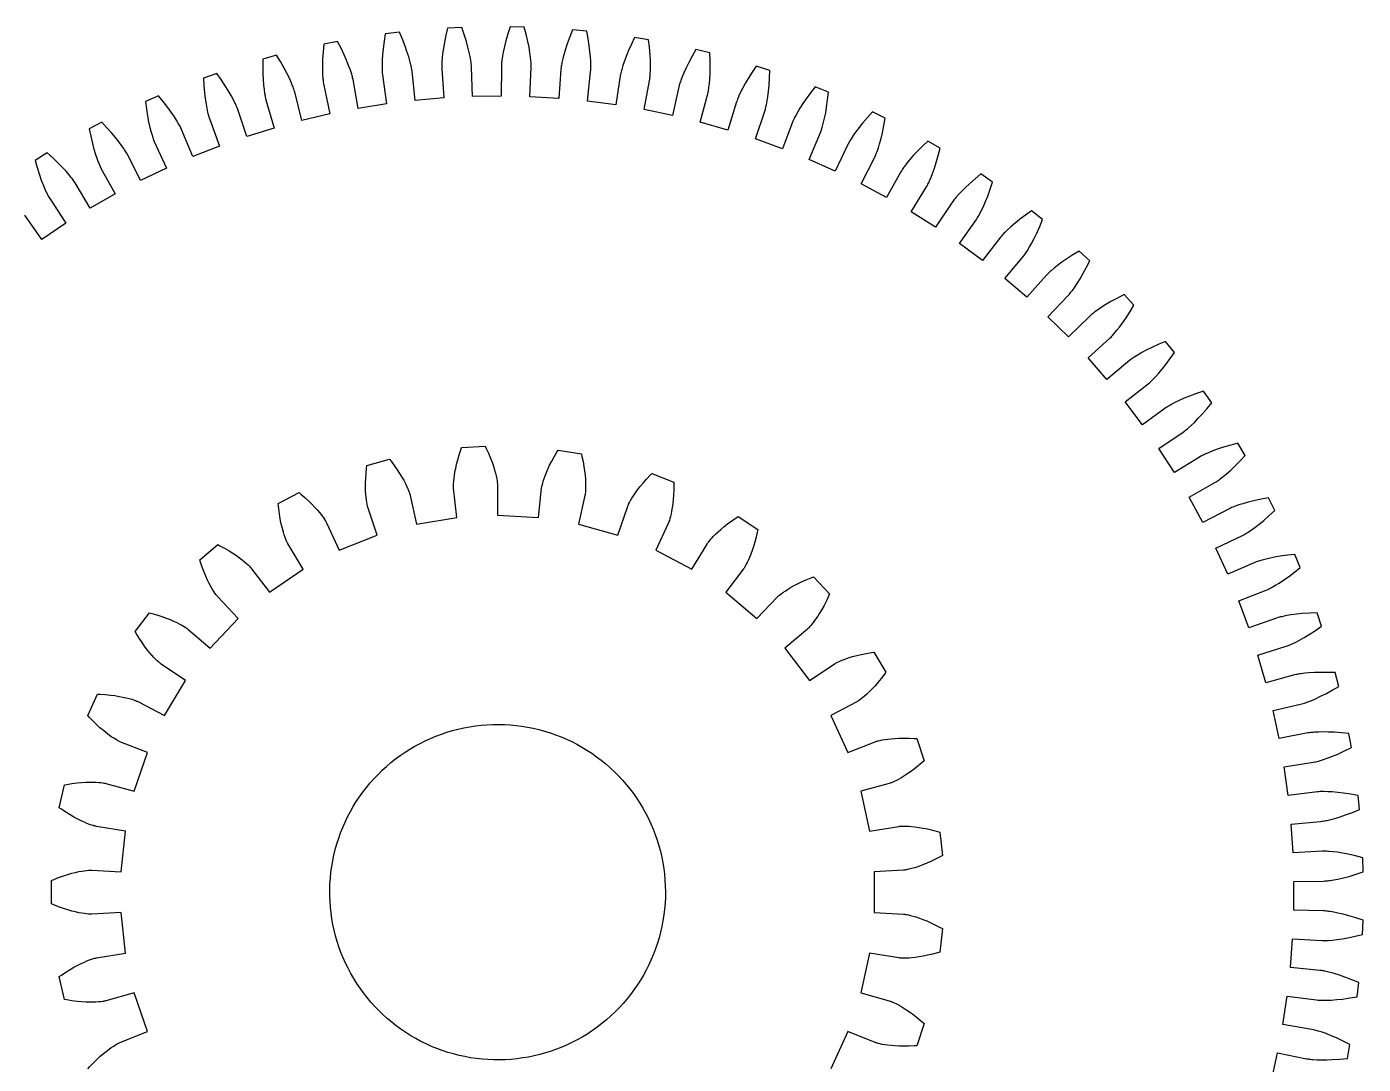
# Model space of a CAD drawing. Header units: millimetres. Extents: x 3737.6 to 3818.4, y 1219.1 to 1299.3.
# Drawn here: x 3770.64 to 3818.43, y 1243.87 to 1280.98 of the extents above; entities that cross this region are included whole.
import ezdxf

# ---------------------------------------------------------------- set-up
doc = ezdxf.new("R2010")
doc.units = ezdxf.units.MM
doc.header["$MEASUREMENT"] = 0
for name, color, linetype, true_color in [('Laser$LaserCut1', 1, 'Continuous', 0xff0000), ('Laser$LaserCut2', 3, 'Continuous', 0x00ff00), ('Laser$LaserEngrave', 4, 'Continuous', 0x00ffff)]:
    doc.layers.add(name, color=color, linetype=linetype, true_color=true_color)

msp = doc.modelspace()

# ---------------------------------------------------------------- linework, layer by layer
at = {"layer": 'Laser$LaserCut1'}
for points in [[(3783.464, 1280.719), (3783.422, 1280.455), (3783.387, 1280.191), (3783.367, 1279.988), (3783.354, 1279.784), (3783.349, 1279.639), (3783.348, 1279.493), (3783.349, 1279.449), (3783.351, 1279.406), (3783.353, 1279.362), (3783.356, 1279.319), (3783.361, 1279.261)], [(3783.968, 1280.78), (3783.464, 1280.719)], [(3784.42, 1279.39), (3784.411, 1279.448), (3784.404, 1279.491), (3784.395, 1279.534), (3784.386, 1279.576), (3784.376, 1279.619), (3784.341, 1279.76), (3784.301, 1279.9), (3784.238, 1280.095), (3784.17, 1280.287), (3784.073, 1280.535), (3783.968, 1280.78)], [(3785.689, 1280.928), (3785.628, 1280.669), (3785.575, 1280.408), (3785.54, 1280.207), (3785.512, 1280.004), (3785.497, 1279.86), (3785.486, 1279.714), (3785.482, 1279.627), (3785.481, 1279.583), (3785.48, 1279.54), (3785.482, 1279.481)], [(3786.197, 1280.953), (3785.689, 1280.928)], [(3786.547, 1279.534), (3786.542, 1279.592), (3786.538, 1279.636), (3786.533, 1279.679), (3786.527, 1279.722), (3786.52, 1279.766), (3786.494, 1279.909), (3786.465, 1280.052), (3786.417, 1280.25), (3786.363, 1280.447), (3786.284, 1280.701), (3786.197, 1280.953)], [(3787.924, 1280.977), (3787.844, 1280.722), (3787.772, 1280.466), (3787.723, 1280.268), (3787.681, 1280.068), (3787.655, 1279.925), (3787.633, 1279.781), (3787.628, 1279.737), (3787.623, 1279.694), (3787.619, 1279.65), (3787.616, 1279.607), (3787.613, 1279.549)], [(3788.432, 1280.965), (3787.924, 1280.977)], [(3788.679, 1279.524), (3788.679, 1279.583), (3788.677, 1279.626), (3788.675, 1279.67), (3788.672, 1279.714), (3788.669, 1279.757), (3788.654, 1279.902), (3788.634, 1280.047), (3788.601, 1280.248), (3788.561, 1280.448), (3788.501, 1280.707), (3788.432, 1280.965)], [(3790.157, 1280.864), (3790.058, 1280.616), (3789.968, 1280.365), (3789.905, 1280.171), (3789.848, 1279.975), (3789.812, 1279.834), (3789.78, 1279.692), (3789.771, 1279.649), (3789.764, 1279.606), (3789.756, 1279.563), (3789.75, 1279.52), (3789.743, 1279.462)], [(3790.662, 1280.816), (3790.157, 1280.864)], [(3790.804, 1279.361), (3790.808, 1279.419), (3790.81, 1279.463), (3790.811, 1279.506), (3790.812, 1279.55), (3790.811, 1279.594), (3790.807, 1279.739), (3790.798, 1279.885), (3790.779, 1280.088), (3790.753, 1280.29), (3790.712, 1280.554), (3790.662, 1280.816)], [(3792.375, 1280.59), (3792.259, 1280.35), (3792.151, 1280.106), (3792.074, 1279.917), (3792.003, 1279.726), (3791.957, 1279.588), (3791.915, 1279.448), (3791.903, 1279.406), (3791.892, 1279.364), (3791.882, 1279.321), (3791.872, 1279.279), (3791.861, 1279.222)], [(3792.876, 1280.506), (3792.375, 1280.59)], [(3781.26, 1280.349), (3781.236, 1280.083), (3781.221, 1279.817), (3781.216, 1279.613), (3781.217, 1279.409), (3781.223, 1279.264), (3781.233, 1279.118), (3781.237, 1279.075), (3781.241, 1279.031), (3781.246, 1278.988), (3781.253, 1278.945), (3781.262, 1278.887)], [(3781.758, 1280.447), (3781.26, 1280.349)], [(3782.309, 1279.093), (3782.296, 1279.15), (3782.285, 1279.192), (3782.274, 1279.234), (3782.262, 1279.276), (3782.249, 1279.318), (3782.203, 1279.456), (3782.153, 1279.593), (3782.077, 1279.783), (3781.995, 1279.969), (3781.88, 1280.21), (3781.758, 1280.447)], [(3792.913, 1279.044), (3792.921, 1279.102), (3792.926, 1279.145), (3792.93, 1279.189), (3792.934, 1279.233), (3792.936, 1279.276), (3792.942, 1279.422), (3792.944, 1279.567), (3792.94, 1279.771), (3792.929, 1279.975), (3792.907, 1280.241), (3792.876, 1280.506)], [(3794.568, 1280.157), (3794.435, 1279.926), (3794.31, 1279.691), (3794.219, 1279.508), (3794.135, 1279.322), (3794.079, 1279.188), (3794.027, 1279.051), (3794.012, 1279.01), (3793.998, 1278.969), (3793.985, 1278.927), (3793.972, 1278.885), (3793.957, 1278.829)], [(3795.062, 1280.037), (3794.568, 1280.157)], [(3779.088, 1279.821), (3779.083, 1279.555), (3779.087, 1279.288), (3779.097, 1279.084), (3779.113, 1278.881), (3779.129, 1278.736), (3779.149, 1278.592), (3779.164, 1278.506), (3779.173, 1278.463), (3779.182, 1278.42), (3779.196, 1278.364)], [(3779.578, 1279.955), (3779.088, 1279.821)], [(3780.224, 1278.644), (3780.208, 1278.7), (3780.194, 1278.741), (3780.18, 1278.783), (3780.164, 1278.824), (3780.149, 1278.864), (3780.093, 1278.999), (3780.033, 1279.132), (3779.944, 1279.315), (3779.848, 1279.496), (3779.717, 1279.727), (3779.578, 1279.955)], [(3794.993, 1278.577), (3795.005, 1278.633), (3795.013, 1278.676), (3795.02, 1278.719), (3795.027, 1278.763), (3795.033, 1278.806), (3795.049, 1278.951), (3795.061, 1279.096), (3795.072, 1279.3), (3795.076, 1279.504), (3795.073, 1279.77), (3795.062, 1280.037)], [(3777.439, 1279.307), (3776.959, 1279.138)], [(3776.959, 1279.138), (3776.974, 1278.872), (3776.998, 1278.606), (3777.022, 1278.404), (3777.053, 1278.202), (3777.079, 1278.059), (3777.11, 1277.917), (3777.12, 1277.874), (3777.131, 1277.832), (3777.142, 1277.789), (3777.154, 1277.748), (3777.172, 1277.692)], [(3778.178, 1278.046), (3778.157, 1278.101), (3778.141, 1278.141), (3778.123, 1278.181), (3778.105, 1278.221), (3778.086, 1278.26), (3778.021, 1278.391), (3777.952, 1278.519), (3777.85, 1278.695), (3777.742, 1278.868), (3777.594, 1279.09), (3777.439, 1279.307)], [(3783.361, 1279.261), (3783.508, 1278.218)], [(3784.529, 1278.343), (3784.42, 1279.39)], [(3785.482, 1279.481), (3785.553, 1278.431)], [(3786.58, 1278.482), (3786.547, 1279.534)], [(3787.613, 1279.549), (3787.608, 1278.496)], [(3788.636, 1278.473), (3788.679, 1279.524)], [(3789.743, 1279.462), (3789.662, 1278.412)], [(3790.686, 1278.315), (3790.804, 1279.361)], [(3791.861, 1279.222), (3791.705, 1278.181)], [(3796.724, 1279.567), (3796.575, 1279.346), (3796.433, 1279.12), (3796.329, 1278.944), (3796.232, 1278.765), (3796.166, 1278.635), (3796.104, 1278.503), (3796.087, 1278.463), (3796.07, 1278.423), (3796.053, 1278.382), (3796.038, 1278.342), (3796.018, 1278.287)], [(3797.208, 1279.411), (3796.724, 1279.567)], [(3797.033, 1277.96), (3797.05, 1278.016), (3797.061, 1278.058), (3797.071, 1278.1), (3797.081, 1278.143), (3797.09, 1278.186), (3797.117, 1278.329), (3797.139, 1278.473), (3797.165, 1278.675), (3797.183, 1278.878), (3797.2, 1279.145), (3797.208, 1279.411)], [(3781.262, 1278.887), (3781.484, 1277.858)], [(3782.493, 1278.056), (3782.309, 1279.093)], [(3792.719, 1278.01), (3792.913, 1279.044)], [(3793.957, 1278.829), (3793.726, 1277.802)], [(3798.832, 1278.823), (3798.667, 1278.613), (3798.509, 1278.398), (3798.393, 1278.23), (3798.283, 1278.059), (3798.208, 1277.934), (3798.137, 1277.806), (3798.116, 1277.768), (3798.096, 1277.729), (3798.077, 1277.69), (3798.059, 1277.65), (3798.036, 1277.597)], [(3799.303, 1278.632), (3798.832, 1278.823)], [(3775.352, 1278.506), (3774.886, 1278.303)], [(3774.886, 1278.303), (3774.92, 1278.039), (3774.962, 1277.776), (3775.001, 1277.575), (3775.046, 1277.377), (3775.083, 1277.236), (3775.124, 1277.096), (3775.137, 1277.054), (3775.151, 1277.013), (3775.166, 1276.971), (3775.181, 1276.93), (3775.203, 1276.876)], [(3776.18, 1277.302), (3776.156, 1277.355), (3776.136, 1277.394), (3776.116, 1277.433), (3776.095, 1277.471), (3776.073, 1277.509), (3775.999, 1277.634), (3775.921, 1277.757), (3775.806, 1277.926), (3775.686, 1278.091), (3775.522, 1278.301), (3775.352, 1278.506)], [(3779.196, 1278.364), (3779.491, 1277.353)], [(3780.483, 1277.624), (3780.224, 1278.644)], [(3783.508, 1278.218), (3782.493, 1278.056)], [(3785.553, 1278.431), (3784.529, 1278.343)], [(3787.608, 1278.496), (3786.58, 1278.482)], [(3789.662, 1278.412), (3788.636, 1278.473)], [(3791.705, 1278.181), (3790.686, 1278.315)], [(3794.725, 1277.558), (3794.993, 1278.577)], [(3796.018, 1278.287), (3795.714, 1277.279)], [(3799.024, 1277.197), (3799.045, 1277.252), (3799.059, 1277.293), (3799.072, 1277.335), (3799.085, 1277.377), (3799.097, 1277.419), (3799.134, 1277.56), (3799.167, 1277.702), (3799.207, 1277.902), (3799.24, 1278.103), (3799.276, 1278.367), (3799.303, 1278.632)], [(3778.51, 1277.047), (3778.178, 1278.046)], [(3781.484, 1277.858), (3780.483, 1277.624)], [(3793.726, 1277.802), (3792.719, 1278.01)], [(3796.693, 1276.964), (3797.033, 1277.96)], [(3800.88, 1277.928), (3800.701, 1277.731), (3800.528, 1277.528), (3800.4, 1277.369), (3800.278, 1277.206), (3800.194, 1277.087), (3800.114, 1276.965), (3800.091, 1276.928), (3800.068, 1276.891), (3800.046, 1276.853), (3800.025, 1276.815), (3799.998, 1276.763)], [(3801.336, 1277.705), (3800.88, 1277.928)], [(3800.955, 1276.293), (3800.979, 1276.346), (3800.997, 1276.387), (3801.013, 1276.427), (3801.029, 1276.468), (3801.044, 1276.509), (3801.091, 1276.647), (3801.134, 1276.786), (3801.188, 1276.983), (3801.236, 1277.181), (3801.29, 1277.442), (3801.336, 1277.705)], [(3773.328, 1277.557), (3772.878, 1277.321)], [(3772.878, 1277.321), (3772.931, 1277.06), (3772.992, 1276.8), (3773.046, 1276.603), (3773.105, 1276.408), (3773.152, 1276.27), (3773.203, 1276.134), (3773.219, 1276.093), (3773.236, 1276.053), (3773.253, 1276.013), (3773.271, 1275.973), (3773.297, 1275.921)], [(3774.241, 1276.416), (3774.213, 1276.467), (3774.191, 1276.504), (3774.168, 1276.541), (3774.144, 1276.578), (3774.12, 1276.615), (3774.036, 1276.734), (3773.95, 1276.851), (3773.823, 1277.011), (3773.691, 1277.167), (3773.513, 1277.365), (3773.328, 1277.557)], [(3776.583, 1276.329), (3776.18, 1277.302)], [(3777.172, 1277.692), (3777.54, 1276.706)], [(3779.491, 1277.353), (3778.51, 1277.047)], [(3795.714, 1277.279), (3794.725, 1277.558)], [(3798.036, 1277.597), (3797.659, 1276.614)], [(3775.203, 1276.876), (3775.64, 1275.919)], [(3797.659, 1276.614), (3796.693, 1276.964)], [(3798.613, 1276.229), (3799.024, 1277.197)], [(3799.998, 1276.763), (3799.551, 1275.81)], [(3802.859, 1276.888), (3802.666, 1276.705), (3802.478, 1276.515), (3802.34, 1276.365), (3802.206, 1276.211), (3802.114, 1276.098), (3802.025, 1275.983), (3801.999, 1275.948), (3801.974, 1275.912), (3801.949, 1275.876), (3801.925, 1275.839), (3801.895, 1275.79)], [(3803.298, 1276.632), (3802.859, 1276.888)], [(3771.378, 1276.464), (3770.946, 1276.196)], [(3772.371, 1275.392), (3772.339, 1275.441), (3772.315, 1275.476), (3772.289, 1275.512), (3772.263, 1275.547), (3772.236, 1275.581), (3772.144, 1275.695), (3772.049, 1275.805), (3771.911, 1275.955), (3771.768, 1276.101), (3771.576, 1276.286), (3771.378, 1276.464)], [(3774.713, 1275.475), (3774.241, 1276.416)], [(3777.54, 1276.706), (3776.583, 1276.329)], [(3800.475, 1275.357), (3800.955, 1276.293)], [(3802.816, 1275.252), (3802.844, 1275.303), (3802.864, 1275.342), (3802.883, 1275.382), (3802.902, 1275.421), (3802.919, 1275.461), (3802.976, 1275.595), (3803.029, 1275.731), (3803.098, 1275.923), (3803.16, 1276.117), (3803.233, 1276.374), (3803.298, 1276.632)], [(3770.946, 1276.196), (3771.018, 1275.94), (3771.098, 1275.685), (3771.165, 1275.493), (3771.239, 1275.302), (3771.295, 1275.168), (3771.356, 1275.036), (3771.375, 1274.996), (3771.394, 1274.957), (3771.415, 1274.918), (3771.436, 1274.88), (3771.465, 1274.83)], [(3773.297, 1275.921), (3773.803, 1274.997)], [(3775.64, 1275.919), (3774.713, 1275.475)], [(3799.551, 1275.81), (3798.613, 1276.229)], [(3772.91, 1274.487), (3772.371, 1275.392)], [(3801.381, 1274.871), (3800.475, 1275.357)], [(3801.895, 1275.79), (3801.381, 1274.871)], [(3804.757, 1275.709), (3804.551, 1275.539), (3804.351, 1275.363), (3804.202, 1275.224), (3804.057, 1275.08), (3803.957, 1274.974), (3803.86, 1274.866), (3803.832, 1274.832), (3803.804, 1274.799), (3803.777, 1274.764), (3803.75, 1274.73), (3803.716, 1274.682)], [(3804.596, 1274.08), (3804.628, 1274.129), (3804.651, 1274.166), (3804.673, 1274.204), (3804.694, 1274.242), (3804.715, 1274.28), (3804.781, 1274.41), (3804.844, 1274.542), (3804.926, 1274.728), (3805.002, 1274.918), (3805.093, 1275.168), (3805.176, 1275.421)], [(3805.176, 1275.421), (3804.757, 1275.709)], [(3773.803, 1274.997), (3772.91, 1274.487)], [(3802.269, 1274.353), (3802.816, 1275.252)], [(3771.465, 1274.83), (3772.036, 1273.945)], [(3803.716, 1274.682), (3803.137, 1273.803)], [(3806.566, 1274.395), (3806.348, 1274.241), (3806.135, 1274.08), (3805.977, 1273.952), (3805.822, 1273.819), (3805.715, 1273.72), (3805.61, 1273.619), (3805.58, 1273.587), (3805.549, 1273.556), (3805.52, 1273.524), (3805.491, 1273.491), (3805.453, 1273.446)], [(3806.963, 1274.078), (3806.566, 1274.395)], [(3771.183, 1273.372), (3770.58, 1274.236)], [(3772.036, 1273.945), (3771.183, 1273.372)], [(3803.137, 1273.803), (3802.269, 1274.353)], [(3803.986, 1273.222), (3804.596, 1274.08)], [(3806.287, 1272.782), (3806.323, 1272.828), (3806.348, 1272.864), (3806.373, 1272.9), (3806.397, 1272.937), (3806.42, 1272.973), (3806.496, 1273.098), (3806.568, 1273.225), (3806.663, 1273.405), (3806.752, 1273.588), (3806.862, 1273.832), (3806.963, 1274.078)], [(3805.453, 1273.446), (3804.813, 1272.611)], [(3804.813, 1272.611), (3803.986, 1273.222)], [(3808.274, 1272.954), (3808.046, 1272.816), (3807.823, 1272.671), (3807.655, 1272.555), (3807.491, 1272.433), (3807.377, 1272.343), (3807.266, 1272.249), (3807.233, 1272.22), (3807.2, 1272.19), (3807.169, 1272.161), (3807.137, 1272.13), (3807.097, 1272.088)], [(3808.648, 1272.609), (3808.274, 1272.954)], [(3805.617, 1271.971), (3806.287, 1272.782)], [(3807.881, 1271.365), (3807.919, 1271.409), (3807.947, 1271.443), (3807.974, 1271.477), (3808.001, 1271.512), (3808.027, 1271.547), (3808.111, 1271.665), (3808.192, 1271.787), (3808.3, 1271.96), (3808.403, 1272.136), (3808.529, 1272.371), (3808.648, 1272.609)], [(3806.397, 1271.301), (3805.617, 1271.971)], [(3807.097, 1272.088), (3806.397, 1271.301)], [(3807.153, 1270.604), (3807.881, 1271.365)], [(3809.875, 1271.393), (3809.637, 1271.272), (3809.404, 1271.144), (3809.228, 1271.04), (3809.056, 1270.93), (3808.936, 1270.848), (3808.818, 1270.763), (3808.783, 1270.737), (3808.749, 1270.71), (3808.715, 1270.682), (3808.681, 1270.654), (3808.638, 1270.615)], [(3809.367, 1269.838), (3809.409, 1269.878), (3809.439, 1269.91), (3809.469, 1269.942), (3809.498, 1269.975), (3809.526, 1270.008), (3809.619, 1270.12), (3809.709, 1270.235), (3809.829, 1270.4), (3809.944, 1270.569), (3810.087, 1270.794), (3810.223, 1271.023)], [(3810.223, 1271.023), (3809.875, 1271.393)], [(3807.883, 1269.881), (3807.153, 1270.604)], [(3808.638, 1270.615), (3807.883, 1269.881)], [(3808.587, 1269.131), (3809.367, 1269.838)], [(3811.359, 1269.722), (3811.113, 1269.618), (3810.871, 1269.507), (3810.688, 1269.416), (3810.509, 1269.319), (3810.383, 1269.246), (3810.259, 1269.169), (3810.222, 1269.145), (3810.186, 1269.121), (3810.15, 1269.096), (3810.115, 1269.07), (3810.068, 1269.034)], [(3811.679, 1269.327), (3811.359, 1269.722)], [(3809.263, 1268.357), (3808.587, 1269.131)], [(3810.74, 1268.206), (3810.784, 1268.244), (3810.817, 1268.273), (3810.849, 1268.303), (3810.88, 1268.334), (3810.911, 1268.365), (3811.012, 1268.47), (3811.109, 1268.578), (3811.241, 1268.734), (3811.368, 1268.894), (3811.527, 1269.108), (3811.679, 1269.327)], [(3810.068, 1269.034), (3809.263, 1268.357)], [(3809.911, 1267.558), (3810.74, 1268.206)], [(3812.718, 1267.947), (3812.465, 1267.861), (3812.216, 1267.768), (3812.027, 1267.69), (3811.841, 1267.607), (3811.71, 1267.543), (3811.581, 1267.475), (3811.543, 1267.454), (3811.505, 1267.432), (3811.467, 1267.41), (3811.43, 1267.387), (3811.381, 1267.355)], [(3813.009, 1267.53), (3812.718, 1267.947)], [(3810.529, 1266.737), (3809.911, 1267.558)], [(3811.381, 1267.355), (3810.529, 1266.737)], [(3811.992, 1266.48), (3812.039, 1266.515), (3812.073, 1266.542), (3812.107, 1266.569), (3812.14, 1266.597), (3812.173, 1266.626), (3812.282, 1266.724), (3812.387, 1266.825), (3812.529, 1266.971), (3812.667, 1267.121), (3812.841, 1267.323), (3813.009, 1267.53)], [(3811.118, 1265.894), (3811.992, 1266.48)], [(3811.675, 1265.03), (3811.118, 1265.894)], [(3813.945, 1266.079), (3813.687, 1266.012), (3813.432, 1265.936), (3813.238, 1265.873), (3813.046, 1265.803), (3812.911, 1265.749), (3812.777, 1265.691), (3812.738, 1265.672), (3812.698, 1265.653), (3812.659, 1265.634), (3812.621, 1265.613), (3812.57, 1265.585)], [(3814.205, 1265.642), (3813.945, 1266.079)], [(3812.57, 1265.585), (3811.675, 1265.03)], [(3813.115, 1264.669), (3813.165, 1264.7), (3813.201, 1264.724), (3813.237, 1264.749), (3813.272, 1264.775), (3813.307, 1264.801), (3813.422, 1264.89), (3813.534, 1264.984), (3813.687, 1265.119), (3813.835, 1265.259), (3814.023, 1265.448), (3814.205, 1265.642)], [(3812.201, 1264.146), (3813.115, 1264.669)], [(3812.695, 1263.245), (3812.201, 1264.146)], [(3815.035, 1264.127), (3814.773, 1264.079), (3814.512, 1264.022), (3814.314, 1263.973), (3814.118, 1263.917), (3813.979, 1263.873), (3813.842, 1263.824), (3813.801, 1263.809), (3813.76, 1263.793), (3813.72, 1263.776), (3813.68, 1263.758), (3813.627, 1263.734)], [(3815.263, 1263.673), (3815.035, 1264.127)], [(3813.627, 1263.734), (3812.695, 1263.245)], [(3814.105, 1262.781), (3814.157, 1262.808), (3814.195, 1262.83), (3814.232, 1262.852), (3814.269, 1262.875), (3814.306, 1262.898), (3814.427, 1262.98), (3814.546, 1263.064), (3814.708, 1263.188), (3814.866, 1263.317), (3815.067, 1263.492), (3815.263, 1263.673)], [(3813.156, 1262.326), (3814.105, 1262.781)], [(3813.583, 1261.391), (3813.156, 1262.326)], [(3815.981, 1262.102), (3815.716, 1262.073), (3815.452, 1262.035), (3815.251, 1262), (3815.051, 1261.958), (3814.91, 1261.924), (3814.769, 1261.886), (3814.727, 1261.873), (3814.685, 1261.86), (3814.644, 1261.846), (3814.603, 1261.832), (3814.548, 1261.811)], [(3816.175, 1261.633), (3815.981, 1262.102)], [(3814.548, 1261.811), (3813.583, 1261.391)], [(3814.956, 1260.826), (3815.01, 1260.849), (3815.049, 1260.868), (3815.088, 1260.888), (3815.127, 1260.908), (3815.165, 1260.929), (3815.292, 1261.001), (3815.416, 1261.077), (3815.587, 1261.189), (3815.754, 1261.306), (3815.967, 1261.466), (3816.175, 1261.633)], [(3813.977, 1260.441), (3814.956, 1260.826)], [(3814.335, 1259.477), (3813.977, 1260.441)], [(3815.328, 1259.827), (3814.335, 1259.477)], [(3816.778, 1260.014), (3816.512, 1260.004), (3816.246, 1259.985), (3816.043, 1259.965), (3815.841, 1259.937), (3815.697, 1259.914), (3815.554, 1259.886), (3815.511, 1259.876), (3815.469, 1259.866), (3815.426, 1259.855), (3815.384, 1259.844), (3815.328, 1259.827)], [(3816.938, 1259.532), (3816.778, 1260.014)], [(3815.664, 1258.815), (3815.719, 1258.835), (3815.76, 1258.851), (3815.8, 1258.867), (3815.84, 1258.885), (3815.88, 1258.903), (3816.012, 1258.966), (3816.141, 1259.032), (3816.319, 1259.132), (3816.494, 1259.236), (3816.718, 1259.381), (3816.938, 1259.532)], [(3814.659, 1258.501), (3815.664, 1258.815)], [(3814.948, 1257.515), (3814.659, 1258.501)], [(3815.963, 1257.792), (3814.948, 1257.515)], [(3817.423, 1257.874), (3817.156, 1257.883), (3816.89, 1257.883), (3816.686, 1257.877), (3816.482, 1257.865), (3816.337, 1257.852), (3816.192, 1257.834), (3816.149, 1257.828), (3816.106, 1257.821), (3816.063, 1257.813), (3816.02, 1257.805), (3815.963, 1257.792)], [(3817.547, 1257.381), (3817.423, 1257.874)], [(3816.225, 1256.758), (3816.281, 1256.774), (3816.323, 1256.787), (3816.365, 1256.8), (3816.406, 1256.815), (3816.447, 1256.83), (3816.582, 1256.883), (3816.716, 1256.941), (3816.901, 1257.027), (3817.083, 1257.119), (3817.317, 1257.246), (3817.547, 1257.381)], [(3815.2, 1256.518), (3816.225, 1256.758)], [(3815.417, 1255.513), (3815.2, 1256.518)], [(3817.911, 1255.692), (3817.646, 1255.721), (3817.38, 1255.741), (3817.176, 1255.749), (3816.972, 1255.752), (3816.827, 1255.749), (3816.681, 1255.742), (3816.638, 1255.738), (3816.594, 1255.735), (3816.551, 1255.73), (3816.507, 1255.725), (3816.45, 1255.716)], [(3816.45, 1255.716), (3815.417, 1255.513)], [(3818, 1255.192), (3817.911, 1255.692)], [(3816.636, 1254.666), (3816.693, 1254.678), (3816.736, 1254.688), (3816.778, 1254.698), (3816.82, 1254.71), (3816.862, 1254.722), (3817.002, 1254.765), (3817.139, 1254.813), (3817.33, 1254.885), (3817.518, 1254.964), (3817.761, 1255.074), (3818, 1255.192)], [(3815.597, 1254.501), (3816.636, 1254.666)], [(3815.74, 1253.483), (3815.597, 1254.501)], [(3816.785, 1253.611), (3815.74, 1253.483)], [(3818.241, 1253.482), (3817.978, 1253.529), (3817.715, 1253.568), (3817.512, 1253.591), (3817.309, 1253.608), (3817.163, 1253.616), (3817.018, 1253.619), (3816.974, 1253.619), (3816.93, 1253.619), (3816.887, 1253.617), (3816.843, 1253.615), (3816.785, 1253.611)], [(3818.293, 1252.976), (3818.241, 1253.482)], [(3816.895, 1252.55), (3816.953, 1252.558), (3816.996, 1252.564), (3817.039, 1252.572), (3817.082, 1252.58), (3817.125, 1252.589), (3817.267, 1252.623), (3817.408, 1252.66), (3817.603, 1252.719), (3817.796, 1252.783), (3818.046, 1252.876), (3818.293, 1252.976)], [(3815.846, 1252.46), (3816.895, 1252.55)], [(3815.916, 1251.434), (3815.846, 1252.46)], [(3816.967, 1251.486), (3815.916, 1251.434)], [(3818.41, 1251.253), (3818.152, 1251.319), (3817.892, 1251.377), (3817.691, 1251.415), (3817.49, 1251.447), (3817.345, 1251.465), (3817.2, 1251.478), (3817.157, 1251.482), (3817.113, 1251.484), (3817.069, 1251.486), (3817.026, 1251.487), (3816.967, 1251.486)], [(3818.426, 1250.745), (3818.41, 1251.253)], [(3817.001, 1250.421), (3817.059, 1250.424), (3817.103, 1250.428), (3817.146, 1250.432), (3817.19, 1250.437), (3817.233, 1250.443), (3817.377, 1250.466), (3817.52, 1250.493), (3817.719, 1250.538), (3817.917, 1250.588), (3818.173, 1250.663), (3818.426, 1250.745)], [(3815.944, 1249.379), (3815.948, 1250.407)], [(3815.948, 1250.407), (3817.001, 1250.421)], [(3816.996, 1249.355), (3815.944, 1249.379)], [(3818.418, 1249.018), (3818.166, 1249.102), (3817.91, 1249.179), (3817.713, 1249.231), (3817.514, 1249.277), (3817.371, 1249.306), (3817.228, 1249.33), (3817.185, 1249.336), (3817.141, 1249.342), (3817.098, 1249.347), (3817.054, 1249.351), (3816.996, 1249.355)], [(3818.398, 1248.51), (3818.418, 1249.018)], [(3815.823, 1247.326), (3815.902, 1248.351)], [(3815.902, 1248.351), (3816.953, 1248.289)], [(3816.953, 1248.289), (3817.011, 1248.288), (3817.055, 1248.289), (3817.098, 1248.29), (3817.142, 1248.292), (3817.186, 1248.295), (3817.331, 1248.308), (3817.476, 1248.324), (3817.677, 1248.354), (3817.878, 1248.391), (3818.139, 1248.446), (3818.398, 1248.51)], [(3816.871, 1247.226), (3815.823, 1247.326)], [(3818.265, 1246.788), (3818.019, 1246.89), (3817.77, 1246.985), (3817.577, 1247.051), (3817.382, 1247.112), (3817.242, 1247.151), (3817.1, 1247.185), (3817.058, 1247.195), (3817.015, 1247.203), (3816.972, 1247.211), (3816.929, 1247.218), (3816.871, 1247.226)], [(3818.208, 1246.283), (3818.265, 1246.788)], [(3815.554, 1245.288), (3815.707, 1246.305)], [(3815.707, 1246.305), (3816.751, 1246.167)], [(3816.751, 1246.167), (3816.809, 1246.162), (3816.852, 1246.159), (3816.896, 1246.157), (3816.94, 1246.156), (3816.984, 1246.156), (3817.129, 1246.158), (3817.275, 1246.164), (3817.478, 1246.18), (3817.681, 1246.201), (3817.945, 1246.238), (3818.208, 1246.283)], [(3816.592, 1245.113), (3815.554, 1245.288)], [(3817.951, 1244.574), (3817.713, 1244.695), (3817.472, 1244.807), (3817.284, 1244.887), (3817.094, 1244.962), (3816.957, 1245.01), (3816.818, 1245.055), (3816.776, 1245.067), (3816.734, 1245.079), (3816.692, 1245.09), (3816.65, 1245.101), (3816.592, 1245.113)], [(3815.14, 1243.274), (3815.365, 1244.277)], [(3815.365, 1244.277), (3816.396, 1244.065)], [(3817.858, 1244.075), (3817.951, 1244.574)], [(3816.396, 1244.065), (3816.454, 1244.056), (3816.497, 1244.05), (3816.541, 1244.045), (3816.584, 1244.041), (3816.628, 1244.037), (3816.773, 1244.029), (3816.919, 1244.024), (3817.123, 1244.025), (3817.327, 1244.032), (3817.593, 1244.049), (3817.858, 1244.075)]]:
    msp.add_lwpolyline(points, dxfattribs=at)
at = {"layer": 'Laser$LaserCut2'}
msp.add_lwpolyline([(3785.082, 1255.524), (3785.275, 1255.604), (3785.47, 1255.677), (3785.667, 1255.743), (3785.867, 1255.803), (3786.068, 1255.855), (3786.271, 1255.9), (3786.476, 1255.939), (3786.682, 1255.97), (3786.889, 1255.994), (3787.097, 1256.011), (3787.305, 1256.02), (3787.513, 1256.023), (3787.721, 1256.018), (3787.929, 1256.006), (3788.136, 1255.987), (3788.343, 1255.96), (3788.549, 1255.927), (3788.753, 1255.886), (3788.956, 1255.838), (3789.156, 1255.783), (3789.355, 1255.721), (3789.552, 1255.653), (3789.746, 1255.578), (3789.938, 1255.495), (3790.126, 1255.407), (3790.311, 1255.312), (3790.493, 1255.21), (3790.671, 1255.102), (3790.846, 1254.988), (3791.016, 1254.868), (3791.182, 1254.743), (3791.344, 1254.611), (3791.501, 1254.474), (3791.653, 1254.332), (3791.8, 1254.185), (3791.942, 1254.032), (3792.078, 1253.875), (3792.209, 1253.713), (3792.334, 1253.546), (3792.453, 1253.376), (3792.567, 1253.201), (3792.674, 1253.022), (3792.775, 1252.84), (3792.87, 1252.655), (3792.958, 1252.466), (3793.039, 1252.274), (3793.114, 1252.08), (3793.182, 1251.883), (3793.243, 1251.684), (3793.297, 1251.483), (3793.344, 1251.28), (3793.385, 1251.076), (3793.418, 1250.87), (3793.443, 1250.663), (3793.462, 1250.456), (3793.473, 1250.248), (3793.478, 1250.04), (3793.475, 1249.831), (3793.464, 1249.623), (3793.447, 1249.416), (3793.422, 1249.209), (3793.39, 1249.003), (3793.351, 1248.799), (3793.305, 1248.596), (3793.252, 1248.394), (3793.192, 1248.195), (3793.125, 1247.997), (3793.052, 1247.803), (3792.971, 1247.611), (3792.884, 1247.421), (3792.791, 1247.235), (3792.691, 1247.053), (3792.585, 1246.873), (3792.472, 1246.698), (3792.354, 1246.527), (3792.23, 1246.36), (3792.1, 1246.197), (3791.964, 1246.039), (3791.823, 1245.885), (3791.677, 1245.737), (3791.525, 1245.594), (3791.369, 1245.456), (3791.208, 1245.324), (3791.043, 1245.197), (3790.874, 1245.076), (3790.7, 1244.961), (3790.522, 1244.853), (3790.341, 1244.75), (3790.156, 1244.654), (3789.968, 1244.564), (3789.777, 1244.481), (3789.584, 1244.405), (3789.387, 1244.335), (3789.189, 1244.272), (3788.988, 1244.216), (3788.786, 1244.167), (3788.582, 1244.125), (3788.376, 1244.091), (3788.17, 1244.063), (3787.963, 1244.043), (3787.755, 1244.029), (3787.547, 1244.023), (3787.338, 1244.024), (3787.13, 1244.033), (3786.922, 1244.049), (3786.715, 1244.071), (3786.509, 1244.102), (3786.304, 1244.139), (3786.101, 1244.183), (3785.899, 1244.234), (3785.699, 1244.293), (3785.501, 1244.358), (3785.306, 1244.43), (3785.113, 1244.508), (3784.923, 1244.594), (3784.736, 1244.686), (3784.553, 1244.784), (3784.373, 1244.889), (3784.196, 1245), (3784.024, 1245.117), (3783.856, 1245.239), (3783.692, 1245.368), (3783.533, 1245.502), (3783.378, 1245.642), (3783.229, 1245.787), (3783.084, 1245.937), (3782.945, 1246.092), (3782.811, 1246.251), (3782.683, 1246.416), (3782.561, 1246.584), (3782.444, 1246.757), (3782.334, 1246.934), (3782.23, 1247.114), (3782.132, 1247.298), (3782.041, 1247.485), (3781.956, 1247.675), (3781.878, 1247.868), (3781.806, 1248.064), (3781.742, 1248.262), (3781.684, 1248.462), (3781.634, 1248.664), (3781.59, 1248.868), (3781.553, 1249.073), (3781.524, 1249.279), (3781.502, 1249.486), (3781.487, 1249.694), (3781.479, 1249.902), (3781.478, 1250.11), (3781.485, 1250.318), (3781.499, 1250.526), (3781.52, 1250.733), (3781.548, 1250.94), (3781.584, 1251.145), (3781.626, 1251.349), (3781.676, 1251.551), (3781.732, 1251.752), (3781.796, 1251.95), (3781.866, 1252.146), (3781.943, 1252.339), (3782.027, 1252.53), (3782.117, 1252.718), (3782.214, 1252.902), (3782.317, 1253.083), (3782.426, 1253.261), (3782.542, 1253.434), (3782.663, 1253.603), (3782.79, 1253.768), (3782.923, 1253.929), (3783.061, 1254.084), (3783.205, 1254.235), (3783.354, 1254.381), (3783.507, 1254.521), (3783.666, 1254.656), (3783.829, 1254.786), (3783.996, 1254.91), (3784.168, 1255.028), (3784.344, 1255.139), (3784.523, 1255.245), (3784.706, 1255.345), (3784.893, 1255.437), (3785.082, 1255.524)], dxfattribs=at)
at = {"layer": 'Laser$LaserEngrave'}
for points in [[(3785.906, 1264.47), (3785.905, 1264.498), (3785.904, 1264.52), (3785.903, 1264.541), (3785.903, 1264.563), (3785.904, 1264.584), (3785.906, 1264.656), (3785.911, 1264.727), (3785.921, 1264.827), (3785.934, 1264.927), (3785.954, 1265.054), (3785.979, 1265.181), (3786.014, 1265.335), (3786.053, 1265.488), (3786.106, 1265.667), (3786.164, 1265.844), (3786.193, 1265.928)], [(3786.193, 1265.928), (3787.035, 1265.974)], [(3787.035, 1265.974), (3787.073, 1265.893), (3787.15, 1265.723), (3787.222, 1265.551), (3787.278, 1265.403), (3787.329, 1265.254), (3787.367, 1265.131), (3787.401, 1265.006), (3787.425, 1264.909), (3787.445, 1264.811), (3787.458, 1264.74), (3787.468, 1264.669), (3787.473, 1264.626), (3787.475, 1264.605), (3787.476, 1264.583), (3787.478, 1264.555)], [(3789.049, 1264.47), (3789.053, 1264.498), (3789.057, 1264.519), (3789.061, 1264.54), (3789.066, 1264.561), (3789.071, 1264.582), (3789.089, 1264.652), (3789.109, 1264.72), (3789.14, 1264.816), (3789.174, 1264.91), (3789.221, 1265.03), (3789.272, 1265.149), (3789.339, 1265.292), (3789.411, 1265.432), (3789.501, 1265.596), (3789.595, 1265.756), (3789.643, 1265.832)], [(3789.643, 1265.832), (3790.474, 1265.696)], [(3782.838, 1263.794), (3782.83, 1263.822), (3782.824, 1263.842), (3782.819, 1263.863), (3782.815, 1263.884), (3782.81, 1263.905), (3782.797, 1263.976), (3782.787, 1264.047), (3782.775, 1264.147), (3782.766, 1264.247), (3782.758, 1264.375), (3782.755, 1264.504), (3782.756, 1264.662), (3782.762, 1264.82), (3782.775, 1265.006), (3782.793, 1265.191), (3782.804, 1265.28)], [(3782.804, 1265.28), (3783.616, 1265.506)], [(3783.616, 1265.506), (3783.671, 1265.435), (3783.783, 1265.286), (3783.89, 1265.133), (3783.976, 1265.001), (3784.058, 1264.866), (3784.122, 1264.754), (3784.182, 1264.64), (3784.226, 1264.549), (3784.267, 1264.458), (3784.294, 1264.392), (3784.32, 1264.325), (3784.334, 1264.284), (3784.34, 1264.263), (3784.346, 1264.243), (3784.354, 1264.215)], [(3790.474, 1265.696), (3790.495, 1265.609), (3790.533, 1265.426), (3790.566, 1265.243), (3790.589, 1265.087), (3790.607, 1264.93), (3790.617, 1264.801), (3790.624, 1264.673), (3790.626, 1264.572), (3790.625, 1264.472), (3790.622, 1264.4), (3790.617, 1264.329), (3790.612, 1264.286), (3790.61, 1264.265), (3790.607, 1264.243), (3790.602, 1264.215)], [(3792.118, 1263.794), (3792.128, 1263.821), (3792.136, 1263.841), (3792.145, 1263.86), (3792.154, 1263.88), (3792.163, 1263.899), (3792.196, 1263.963), (3792.23, 1264.026), (3792.281, 1264.113), (3792.334, 1264.198), (3792.407, 1264.305), (3792.482, 1264.409), (3792.578, 1264.534), (3792.678, 1264.656), (3792.801, 1264.797), (3792.928, 1264.933), (3792.99, 1264.997)], [(3792.99, 1264.997), (3793.773, 1264.685)], [(3786.02, 1263.423), (3785.906, 1264.47)], [(3787.478, 1264.555), (3787.478, 1263.502)], [(3788.935, 1263.423), (3789.049, 1264.47)], [(3793.773, 1264.685), (3793.775, 1264.596), (3793.773, 1264.41), (3793.766, 1264.223), (3793.754, 1264.066), (3793.738, 1263.909), (3793.721, 1263.781), (3793.7, 1263.654), (3793.68, 1263.555), (3793.658, 1263.457), (3793.639, 1263.388), (3793.619, 1263.319), (3793.605, 1263.279), (3793.598, 1263.258), (3793.59, 1263.238), (3793.579, 1263.212)], [(3779.634, 1263.919), (3780.378, 1264.314)], [(3779.986, 1262.475), (3779.972, 1262.5), (3779.962, 1262.519), (3779.953, 1262.538), (3779.944, 1262.558), (3779.935, 1262.577), (3779.907, 1262.644), (3779.881, 1262.711), (3779.848, 1262.805), (3779.818, 1262.901), (3779.783, 1263.025), (3779.752, 1263.151), (3779.719, 1263.305), (3779.691, 1263.46), (3779.664, 1263.645), (3779.642, 1263.83), (3779.634, 1263.919)], [(3780.378, 1264.314), (3780.447, 1264.257), (3780.588, 1264.135), (3780.725, 1264.008), (3780.838, 1263.898), (3780.947, 1263.784), (3781.034, 1263.688), (3781.117, 1263.59), (3781.179, 1263.511), (3781.239, 1263.43), (3781.28, 1263.371), (3781.319, 1263.311), (3781.342, 1263.275), (3781.352, 1263.256), (3781.363, 1263.237), (3781.376, 1263.212)], [(3784.354, 1264.215), (3784.58, 1263.187)], [(3790.602, 1264.215), (3790.375, 1263.187)], [(3783.174, 1262.796), (3782.838, 1263.794)], [(3784.58, 1263.187), (3786.02, 1263.423)], [(3787.478, 1263.502), (3788.935, 1263.423)], [(3791.782, 1262.796), (3792.118, 1263.794)], [(3794.97, 1262.475), (3794.985, 1262.499), (3794.998, 1262.516), (3795.01, 1262.534), (3795.023, 1262.551), (3795.037, 1262.568), (3795.082, 1262.623), (3795.129, 1262.677), (3795.197, 1262.751), (3795.268, 1262.822), (3795.361, 1262.911), (3795.458, 1262.997), (3795.578, 1263.099), (3795.702, 1263.196), (3795.852, 1263.307), (3796.006, 1263.413), (3796.081, 1263.462)], [(3796.081, 1263.462), (3796.778, 1262.989)], [(3781.376, 1263.212), (3781.818, 1262.256)], [(3790.375, 1263.187), (3791.782, 1262.796)], [(3793.579, 1263.212), (3793.137, 1262.256)], [(3796.778, 1262.989), (3796.76, 1262.902), (3796.718, 1262.72), (3796.671, 1262.54), (3796.626, 1262.388), (3796.577, 1262.238), (3796.533, 1262.117), (3796.484, 1261.997), (3796.444, 1261.905), (3796.401, 1261.815), (3796.368, 1261.751), (3796.333, 1261.688), (3796.312, 1261.651), (3796.3, 1261.633), (3796.288, 1261.615), (3796.272, 1261.592)], [(3776.83, 1261.908), (3777.472, 1262.453)], [(3777.472, 1262.453), (3777.552, 1262.412), (3777.716, 1262.324), (3777.877, 1262.23), (3778.011, 1262.146), (3778.142, 1262.058), (3778.247, 1261.983), (3778.349, 1261.905), (3778.427, 1261.842), (3778.503, 1261.776), (3778.555, 1261.727), (3778.607, 1261.677), (3778.636, 1261.646), (3778.651, 1261.63), (3778.665, 1261.614), (3778.683, 1261.592)], [(3780.528, 1261.573), (3779.986, 1262.475)], [(3781.818, 1262.256), (3783.174, 1262.796)], [(3794.427, 1261.573), (3794.97, 1262.475)], [(3793.137, 1262.256), (3794.427, 1261.573)], [(3777.484, 1260.573), (3777.465, 1260.595), (3777.452, 1260.611), (3777.438, 1260.628), (3777.425, 1260.645), (3777.412, 1260.662), (3777.371, 1260.721), (3777.332, 1260.781), (3777.279, 1260.866), (3777.229, 1260.953), (3777.168, 1261.067), (3777.111, 1261.183), (3777.046, 1261.327), (3776.985, 1261.472), (3776.918, 1261.646), (3776.857, 1261.823), (3776.83, 1261.908)], [(3778.683, 1261.592), (3779.32, 1260.754)], [(3779.32, 1260.754), (3780.528, 1261.573)], [(3796.272, 1261.592), (3795.635, 1260.754)], [(3797.471, 1260.573), (3797.492, 1260.593), (3797.508, 1260.607), (3797.524, 1260.622), (3797.54, 1260.636), (3797.557, 1260.649), (3797.613, 1260.694), (3797.671, 1260.736), (3797.753, 1260.794), (3797.837, 1260.848), (3797.948, 1260.915), (3798.06, 1260.979), (3798.2, 1261.052), (3798.342, 1261.12), (3798.512, 1261.196), (3798.685, 1261.267), (3798.769, 1261.299)], [(3798.769, 1261.299), (3799.348, 1260.687)], [(3778.208, 1259.809), (3777.484, 1260.573)], [(3795.635, 1260.754), (3796.747, 1259.809)], [(3796.747, 1259.809), (3797.471, 1260.573)], [(3799.348, 1260.687), (3799.312, 1260.605), (3799.232, 1260.437), (3799.147, 1260.271), (3799.071, 1260.132), (3798.99, 1259.997), (3798.921, 1259.888), (3798.848, 1259.781), (3798.789, 1259.7), (3798.727, 1259.621), (3798.682, 1259.566), (3798.634, 1259.512), (3798.605, 1259.48), (3798.59, 1259.465), (3798.574, 1259.45), (3798.553, 1259.431)], [(3774.524, 1259.341), (3775.034, 1260.012)], [(3775.034, 1260.012), (3775.12, 1259.989), (3775.3, 1259.938), (3775.477, 1259.881), (3775.626, 1259.828), (3775.773, 1259.77), (3775.891, 1259.719), (3776.008, 1259.665), (3776.098, 1259.62), (3776.186, 1259.572), (3776.248, 1259.535), (3776.309, 1259.497), (3776.344, 1259.473), (3776.362, 1259.461), (3776.379, 1259.448), (3776.402, 1259.431)], [(3777.204, 1258.749), (3778.208, 1259.809)], [(3775.45, 1258.178), (3775.427, 1258.195), (3775.41, 1258.208), (3775.393, 1258.222), (3775.377, 1258.236), (3775.361, 1258.25), (3775.308, 1258.298), (3775.256, 1258.348), (3775.186, 1258.42), (3775.119, 1258.495), (3775.035, 1258.593), (3774.954, 1258.694), (3774.86, 1258.82), (3774.769, 1258.949), (3774.666, 1259.105), (3774.569, 1259.264), (3774.524, 1259.341)], [(3776.402, 1259.431), (3777.204, 1258.749)], [(3798.553, 1259.431), (3797.751, 1258.749)], [(3797.751, 1258.749), (3798.634, 1257.587)], [(3799.506, 1258.178), (3799.53, 1258.193), (3799.549, 1258.204), (3799.567, 1258.214), (3799.586, 1258.224), (3799.605, 1258.234), (3799.67, 1258.265), (3799.735, 1258.295), (3799.828, 1258.333), (3799.922, 1258.368), (3800.044, 1258.41), (3800.168, 1258.447), (3800.32, 1258.489), (3800.474, 1258.525), (3800.656, 1258.563), (3800.84, 1258.594), (3800.929, 1258.608)], [(3800.929, 1258.608), (3801.363, 1257.886)], [(3776.321, 1257.587), (3775.45, 1258.178)], [(3798.634, 1257.587), (3799.506, 1258.178)], [(3801.363, 1257.886), (3801.31, 1257.814), (3801.196, 1257.666), (3801.077, 1257.522), (3800.973, 1257.404), (3800.865, 1257.289), (3800.774, 1257.197), (3800.68, 1257.109), (3800.605, 1257.042), (3800.528, 1256.978), (3800.471, 1256.934), (3800.413, 1256.892), (3800.378, 1256.867), (3800.36, 1256.856), (3800.341, 1256.844), (3800.317, 1256.83)], [(3775.569, 1256.337), (3776.321, 1257.587)], [(3772.824, 1256.338), (3773.177, 1257.103)], [(3773.177, 1257.103), (3773.267, 1257.099), (3773.453, 1257.088), (3773.639, 1257.07), (3773.795, 1257.051), (3773.951, 1257.026), (3774.078, 1257.002), (3774.204, 1256.974), (3774.301, 1256.949), (3774.397, 1256.921), (3774.466, 1256.899), (3774.533, 1256.875), (3774.573, 1256.859), (3774.593, 1256.851), (3774.613, 1256.842), (3774.639, 1256.83)], [(3774.639, 1256.83), (3775.569, 1256.337)], [(3800.317, 1256.83), (3799.387, 1256.337)], [(3773.978, 1255.402), (3773.952, 1255.413), (3773.932, 1255.423), (3773.913, 1255.432), (3773.894, 1255.443), (3773.875, 1255.453), (3773.813, 1255.489), (3773.752, 1255.526), (3773.668, 1255.582), (3773.587, 1255.64), (3773.484, 1255.718), (3773.383, 1255.799), (3773.263, 1255.902), (3773.147, 1256.008), (3773.014, 1256.138), (3772.884, 1256.273), (3772.824, 1256.338)], [(3799.387, 1256.337), (3799.999, 1255.012)], [(3774.956, 1255.012), (3773.978, 1255.402)], [(3799.999, 1255.012), (3800.977, 1255.402)], [(3800.977, 1255.402), (3801.004, 1255.411), (3801.025, 1255.418), (3801.046, 1255.424), (3801.066, 1255.43), (3801.087, 1255.435), (3801.157, 1255.452), (3801.227, 1255.466), (3801.326, 1255.484), (3801.425, 1255.498), (3801.554, 1255.512), (3801.682, 1255.522), (3801.84, 1255.53), (3801.998, 1255.533), (3802.184, 1255.53), (3802.37, 1255.522), (3802.46, 1255.515)], [(3802.46, 1255.515), (3802.729, 1254.717)], [(3774.49, 1253.629), (3774.956, 1255.012)], [(3802.729, 1254.717), (3802.661, 1254.658), (3802.518, 1254.539), (3802.371, 1254.424), (3802.244, 1254.33), (3802.114, 1254.241), (3802.005, 1254.171), (3801.895, 1254.105), (3801.807, 1254.056), (3801.718, 1254.01), (3801.653, 1253.979), (3801.587, 1253.95), (3801.548, 1253.934), (3801.527, 1253.927), (3801.507, 1253.919), (3801.48, 1253.911)], [(3771.809, 1253.04), (3771.99, 1253.863)], [(3771.99, 1253.863), (3772.078, 1253.879), (3772.262, 1253.908), (3772.447, 1253.931), (3772.604, 1253.945), (3772.762, 1253.954), (3772.891, 1253.958), (3773.02, 1253.958), (3773.12, 1253.954), (3773.22, 1253.948), (3773.292, 1253.941), (3773.363, 1253.932), (3773.405, 1253.925), (3773.426, 1253.921), (3773.448, 1253.917), (3773.475, 1253.911)], [(3773.475, 1253.911), (3774.49, 1253.629)], [(3801.48, 1253.911), (3800.465, 1253.629)], [(3800.465, 1253.629), (3800.779, 1252.204)], [(3773.137, 1252.374), (3773.109, 1252.38), (3773.088, 1252.385), (3773.067, 1252.39), (3773.047, 1252.396), (3773.026, 1252.402), (3772.958, 1252.423), (3772.89, 1252.447), (3772.796, 1252.483), (3772.704, 1252.522), (3772.587, 1252.576), (3772.471, 1252.634), (3772.332, 1252.708), (3772.196, 1252.788), (3772.037, 1252.886), (3771.882, 1252.989), (3771.809, 1253.04)], [(3801.818, 1252.374), (3801.847, 1252.377), (3801.868, 1252.379), (3801.889, 1252.381), (3801.911, 1252.382), (3801.932, 1252.383), (3802.004, 1252.384), (3802.076, 1252.383), (3802.176, 1252.379), (3802.276, 1252.372), (3802.405, 1252.358), (3802.532, 1252.34), (3802.688, 1252.314), (3802.843, 1252.283), (3803.024, 1252.24), (3803.204, 1252.191), (3803.29, 1252.166)], [(3774.176, 1252.204), (3773.137, 1252.374)], [(3774.018, 1250.753), (3774.176, 1252.204)], [(3800.779, 1252.204), (3801.818, 1252.374)], [(3803.29, 1252.166), (3803.381, 1251.329)], [(3803.381, 1251.329), (3803.303, 1251.286), (3803.137, 1251.2), (3802.969, 1251.119), (3802.825, 1251.055), (3802.679, 1250.996), (3802.558, 1250.951), (3802.435, 1250.91), (3802.339, 1250.882), (3802.242, 1250.856), (3802.172, 1250.84), (3802.102, 1250.825), (3802.059, 1250.818), (3802.038, 1250.815), (3802.017, 1250.812), (3801.988, 1250.81)], [(3771.526, 1250.444), (3771.609, 1250.478), (3771.783, 1250.546), (3771.958, 1250.608), (3772.109, 1250.656), (3772.261, 1250.699), (3772.386, 1250.73), (3772.512, 1250.758), (3772.611, 1250.776), (3772.71, 1250.791), (3772.781, 1250.8), (3772.852, 1250.806), (3772.895, 1250.809), (3772.917, 1250.81), (3772.938, 1250.81), (3772.967, 1250.81)], [(3772.967, 1250.81), (3774.018, 1250.753)], [(3801.988, 1250.81), (3800.937, 1250.753)], [(3800.937, 1250.753), (3800.937, 1249.293)], [(3771.526, 1249.602), (3771.526, 1250.444)], [(3772.967, 1249.236), (3772.938, 1249.236), (3772.917, 1249.236), (3772.895, 1249.237), (3772.874, 1249.238), (3772.852, 1249.24), (3772.781, 1249.246), (3772.71, 1249.255), (3772.611, 1249.27), (3772.512, 1249.288), (3772.386, 1249.315), (3772.261, 1249.347), (3772.109, 1249.39), (3771.958, 1249.438), (3771.783, 1249.5), (3771.609, 1249.567), (3771.526, 1249.602)], [(3774.018, 1249.293), (3772.967, 1249.236)], [(3774.176, 1247.842), (3774.018, 1249.293)], [(3800.937, 1249.293), (3801.988, 1249.236)], [(3801.988, 1249.236), (3802.017, 1249.233), (3802.038, 1249.231), (3802.059, 1249.228), (3802.081, 1249.224), (3802.102, 1249.22), (3802.172, 1249.206), (3802.242, 1249.19), (3802.339, 1249.164), (3802.435, 1249.135), (3802.558, 1249.094), (3802.679, 1249.05), (3802.825, 1248.991), (3802.969, 1248.927), (3803.137, 1248.846), (3803.303, 1248.76), (3803.381, 1248.717)], [(3803.381, 1248.717), (3803.29, 1247.879)], [(3771.809, 1247.005), (3771.882, 1247.056), (3772.037, 1247.16), (3772.196, 1247.258), (3772.332, 1247.337), (3772.471, 1247.412), (3772.587, 1247.469), (3772.704, 1247.523), (3772.796, 1247.562), (3772.89, 1247.599), (3772.958, 1247.622), (3773.026, 1247.644), (3773.067, 1247.656), (3773.088, 1247.661), (3773.109, 1247.666), (3773.137, 1247.672)], [(3773.137, 1247.672), (3774.176, 1247.842)], [(3800.779, 1247.842), (3800.465, 1246.417)], [(3801.818, 1247.672), (3800.779, 1247.842)], [(3803.29, 1247.879), (3803.204, 1247.854), (3803.024, 1247.806), (3802.843, 1247.763), (3802.688, 1247.732), (3802.532, 1247.705), (3802.405, 1247.688), (3802.276, 1247.674), (3802.176, 1247.667), (3802.076, 1247.662), (3802.004, 1247.662), (3801.932, 1247.663), (3801.889, 1247.665), (3801.868, 1247.666), (3801.847, 1247.668), (3801.818, 1247.672)], [(3771.99, 1246.182), (3771.809, 1247.005)], [(3773.475, 1246.135), (3773.448, 1246.129), (3773.426, 1246.124), (3773.405, 1246.121), (3773.384, 1246.117), (3773.363, 1246.114), (3773.292, 1246.105), (3773.22, 1246.098), (3773.12, 1246.091), (3773.02, 1246.088), (3772.891, 1246.088), (3772.762, 1246.091), (3772.604, 1246.101), (3772.447, 1246.115), (3772.262, 1246.138), (3772.078, 1246.167), (3771.99, 1246.182)], [(3774.49, 1246.417), (3773.475, 1246.135)], [(3774.956, 1245.034), (3774.49, 1246.417)], [(3800.465, 1246.417), (3801.48, 1246.135)], [(3801.48, 1246.135), (3801.507, 1246.126), (3801.527, 1246.119), (3801.548, 1246.112), (3801.568, 1246.104), (3801.587, 1246.095), (3801.653, 1246.066), (3801.718, 1246.036), (3801.807, 1245.99), (3801.895, 1245.941), (3802.005, 1245.874), (3802.114, 1245.805), (3802.244, 1245.715), (3802.371, 1245.622), (3802.518, 1245.507), (3802.661, 1245.388), (3802.729, 1245.329)], [(3802.729, 1245.329), (3802.46, 1244.53)], [(3773.978, 1244.644), (3774.956, 1245.034)], [(3799.999, 1245.034), (3799.387, 1243.709)], [(3800.977, 1244.644), (3799.999, 1245.034)], [(3772.824, 1243.707), (3772.884, 1243.773), (3773.014, 1243.907), (3773.147, 1244.038), (3773.263, 1244.144), (3773.383, 1244.247), (3773.484, 1244.328), (3773.587, 1244.406), (3773.668, 1244.464), (3773.752, 1244.519), (3773.813, 1244.557), (3773.875, 1244.593), (3773.913, 1244.613), (3773.932, 1244.623), (3773.952, 1244.632), (3773.978, 1244.644)], [(3802.46, 1244.53), (3802.37, 1244.524), (3802.184, 1244.516), (3801.998, 1244.513), (3801.84, 1244.516), (3801.682, 1244.523), (3801.554, 1244.534), (3801.425, 1244.548), (3801.326, 1244.562), (3801.227, 1244.579), (3801.157, 1244.594), (3801.087, 1244.611), (3801.046, 1244.622), (3801.025, 1244.628), (3801.004, 1244.635), (3800.977, 1244.644)]]:
    msp.add_lwpolyline(points, dxfattribs=at)

doc.saveas('drawing.dxf')
